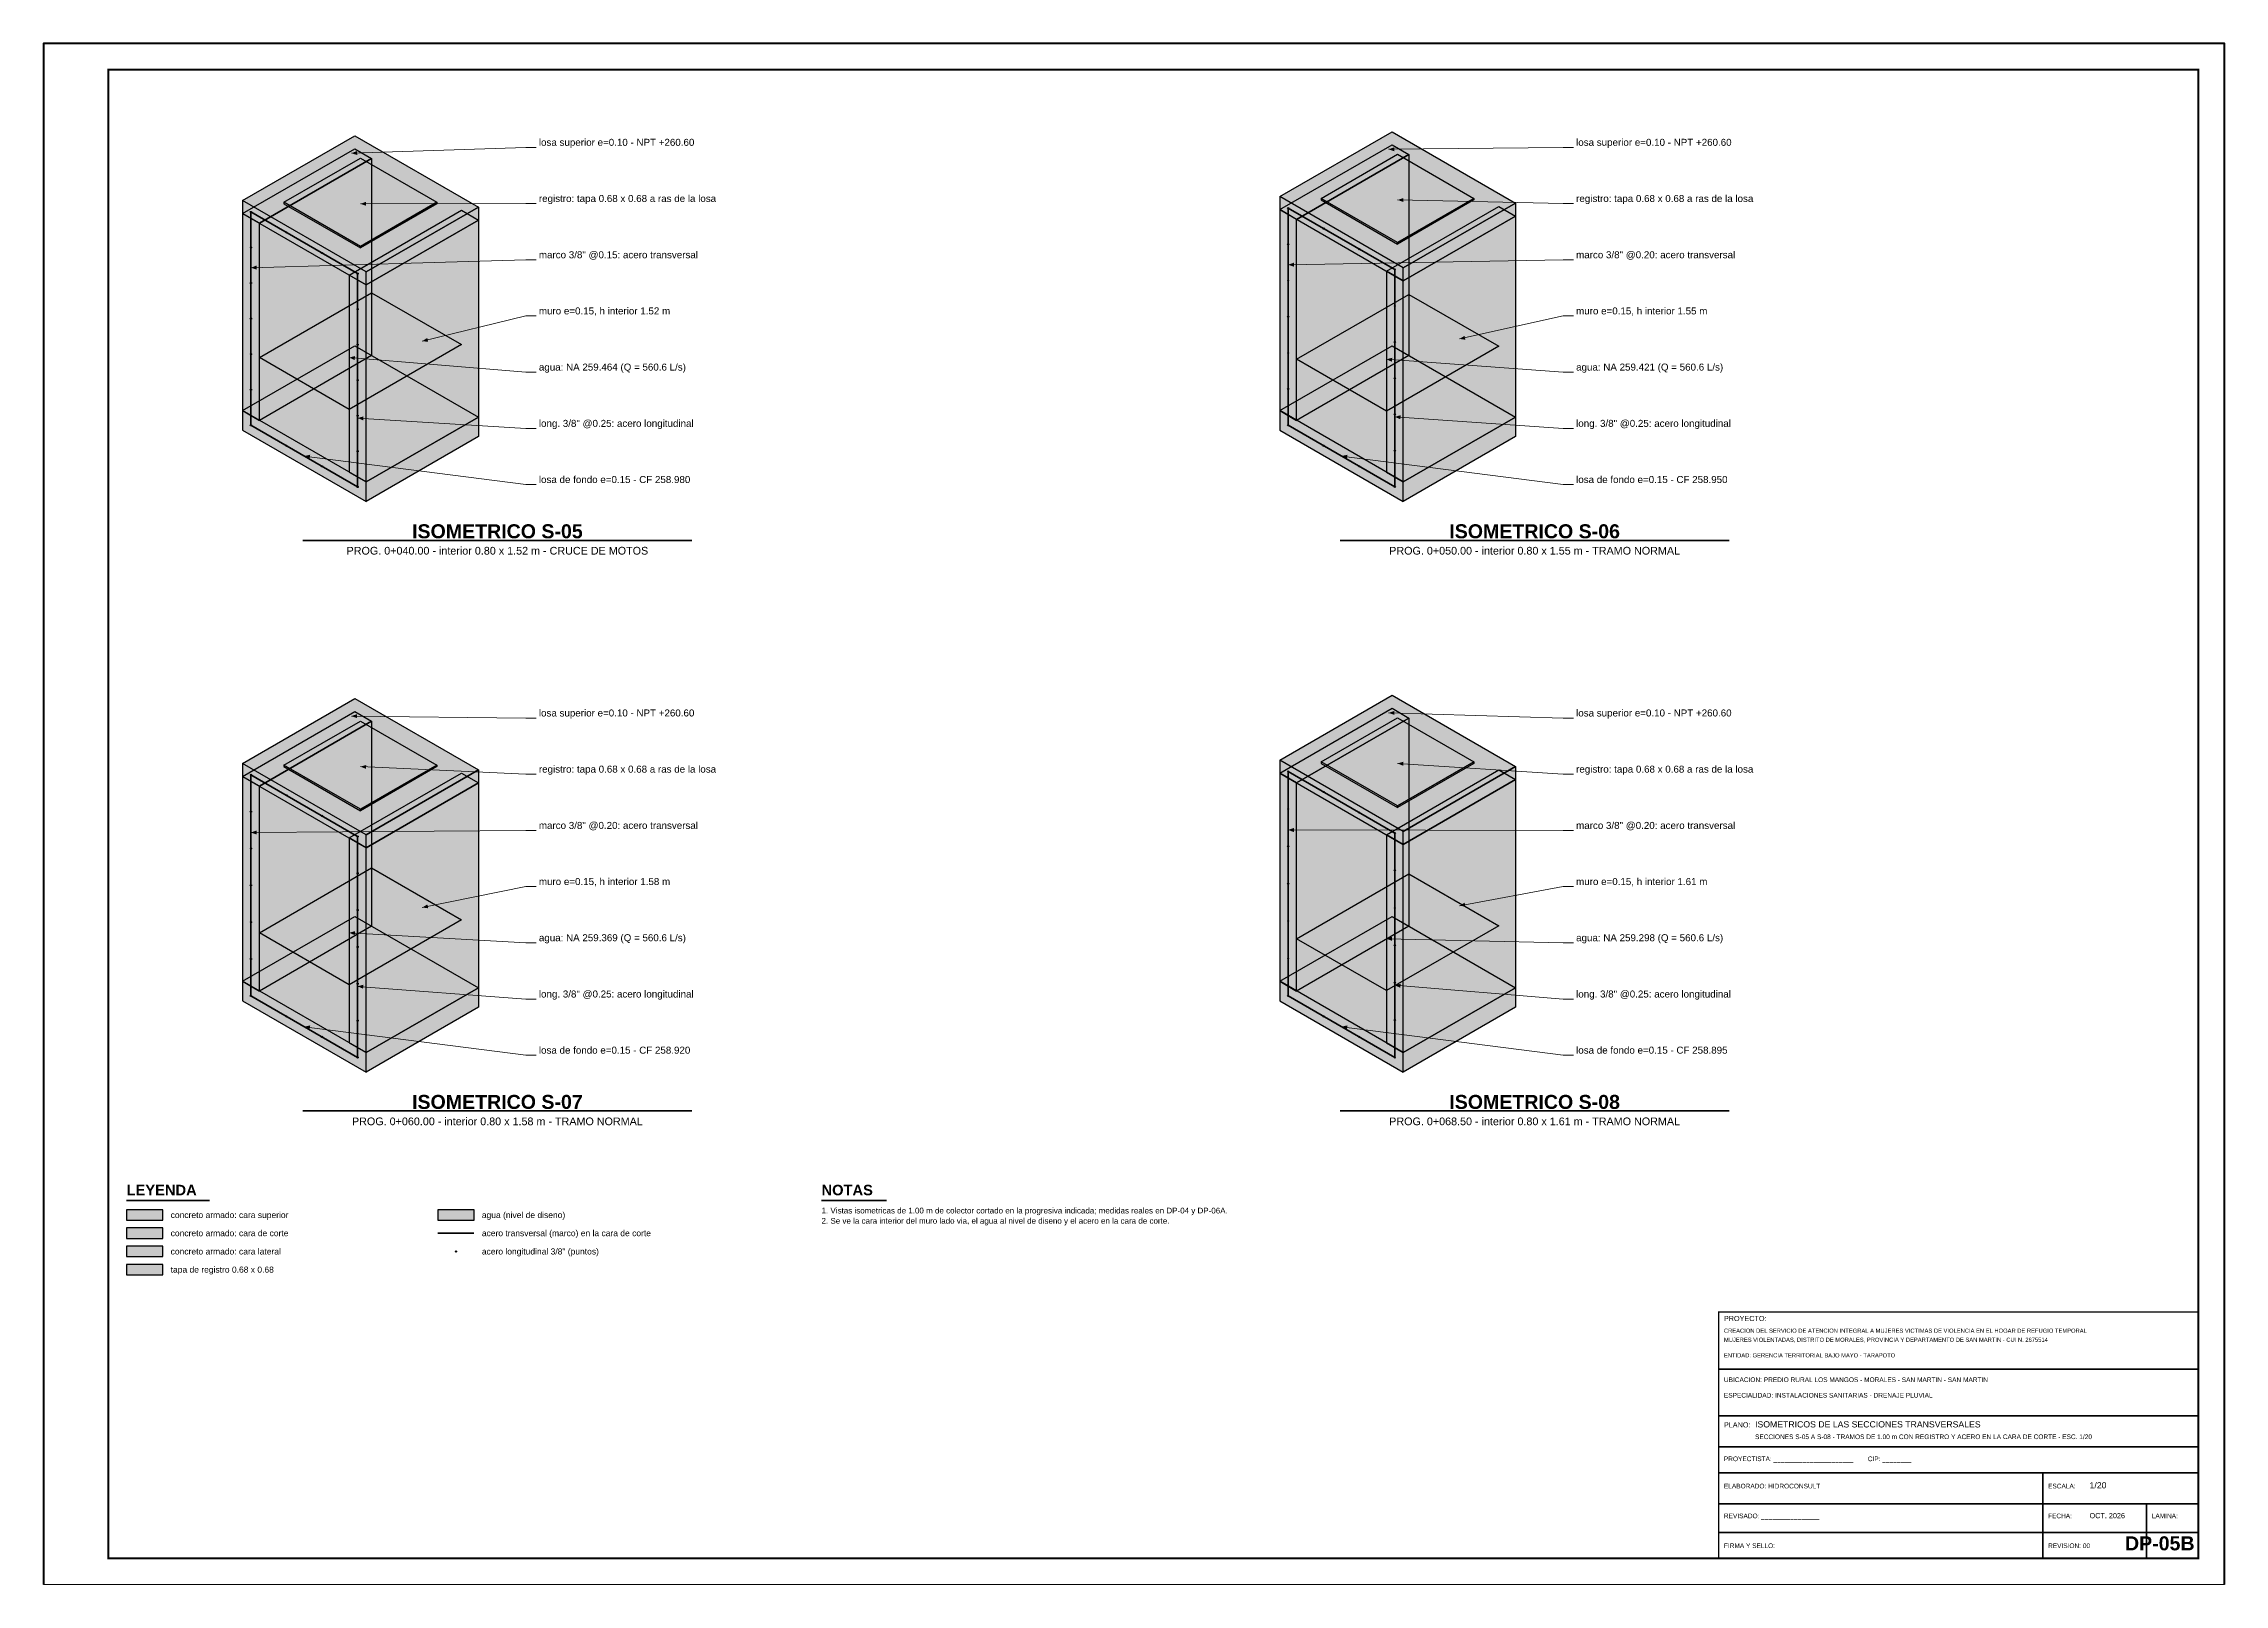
# Paper-space layout 'DP-05B' of a CAD drawing. Header units: metres, sheet in millimetres. Extents: x 0 to 841, y 0 to 594.
# The model-space entities are those that its viewports show. They can reach past a viewport. Long polylines and large blocks are cut down to what shows.
import ezdxf
from ezdxf.enums import TextEntityAlignment as Align

# ---------------------------------------------------------------- set-up
doc = ezdxf.new("R2010")
doc.units = ezdxf.units.M
doc.header["$LTSCALE"] = 0.25
for name, color, linetype, lineweight in [('ACERO', 1, 'CONTINUOUS', 35), ('LLAMADAS', 30, 'CONTINUOUS', 18), ('MARCO', 7, 'CONTINUOUS', 50), ('ROTULO', 7, 'CONTINUOUS', 35), ('TITULOS', 160, 'CONTINUOUS', 35)]:
    doc.layers.add(name, color=color, linetype=linetype, lineweight=lineweight)
for name, color, linetype in [('ACERO-PUNTOS', 5, 'CONTINUOUS'), ('ISO-ARISTAS', 8, 'CONTINUOUS'), ('LEYENDA', 7, 'CONTINUOUS'), ('ROTULO-TEXTO', 7, 'CONTINUOUS'), ('TEXTOS', 7, 'CONTINUOUS'), ('TEXTOS-NOTAS', 7, 'CONTINUOUS')]:
    doc.layers.add(name, color=color, linetype=linetype)
for name, color, linetype, true_color in [('ISO-AGUA', 150, 'CONTINUOUS', 0x82bef0), ('ISO-CONCRETO-LAT1', 253, 'CONTINUOUS', 0xcecece), ('ISO-CONCRETO-LAT2', 252, 'CONTINUOUS', 0xb2b2b2), ('ISO-CONCRETO-SUP', 254, 'CONTINUOUS', 0xe8e8e8), ('ISO-TAPA', 255, 'CONTINUOUS', 0xf8f4e6)]:
    doc.layers.add(name, color=color, linetype=linetype, true_color=true_color)
doc.styles.get("Standard").update_dxf_attribs({"font": 'arial.ttf'})
doc.styles.add('TITULOS', font='arialbd.ttf')

# ---------------------------------------------------------------- blocks, each defined once
blk = doc.blocks.new('ACERO-38')
at = {"layer": 'ACERO-PUNTOS'}
h = blk.add_hatch(color=5, dxfattribs=at)
h.dxf.hatch_style = 1
h.paths.add_polyline_path([(-0.00475, 0, 1), (0.00475, 0, 1)])
at = {"layer": 'ACERO-PUNTOS', "color": 5}
blk.add_circle((0, 0), 0.00475, dxfattribs=at)

msp = doc.modelspace()

# ---------------------------------------------------------------- hatches: boundary and pattern name
at = {"layer": 'ISO-AGUA', "true_color": 0x82bef0}
h = msp.add_hatch(color=7, dxfattribs=at)
h.dxf.hatch_style = 1
h.paths.add_polyline_path([(349144.02, 9281642.598), (349144.3, 9281642.598), (349144.3, 9281642.678), (349144.02, 9281642.678)])
at = {"layer": 'ISO-CONCRETO-LAT1', "true_color": 0xcecece}
h = msp.add_hatch(color=7, dxfattribs=at)
h.dxf.hatch_style = 1
h.paths.add_polyline_path([(349141.62, 9281642.458), (349141.9, 9281642.458), (349141.9, 9281642.538), (349141.62, 9281642.538)])
at = {"layer": 'ISO-CONCRETO-LAT2', "true_color": 0xb2b2b2}
h = msp.add_hatch(color=7, dxfattribs=at)
h.dxf.hatch_style = 1
h.paths.add_polyline_path([(349141.62, 9281642.317), (349141.9, 9281642.317), (349141.9, 9281642.397), (349141.62, 9281642.397)])
at = {"layer": 'ISO-CONCRETO-SUP', "true_color": 0xe8e8e8}
h = msp.add_hatch(color=7, dxfattribs=at)
h.dxf.hatch_style = 1
h.paths.add_polyline_path([(349141.62, 9281642.598), (349141.9, 9281642.598), (349141.9, 9281642.678), (349141.62, 9281642.678)])
at = {"layer": 'ISO-TAPA', "true_color": 0xf8f4e6}
h = msp.add_hatch(color=7, dxfattribs=at)
h.dxf.hatch_style = 1
h.paths.add_polyline_path([(349141.62, 9281642.177), (349141.9, 9281642.177), (349141.9, 9281642.257), (349141.62, 9281642.257)])

# ---------------------------------------------------------------- linework, layer by layer
at = {"layer": 'ACERO'}
for points in [[(349142.579, 9281648.727), (349143.402, 9281648.252), (349143.402, 9281649.897), (349142.579, 9281650.372)], [(349150.579, 9281648.727), (349151.402, 9281648.252), (349151.402, 9281649.928), (349150.579, 9281650.402)], [(349150.579, 9281644.327), (349151.402, 9281643.852), (349151.402, 9281645.583), (349150.579, 9281646.058)], [(349142.579, 9281644.327), (349143.402, 9281643.852), (349143.402, 9281645.557), (349142.579, 9281646.032)]]:
    msp.add_lwpolyline(points, close=True, dxfattribs=at)
at = {"layer": 'ACERO', "const_width": 0.014}
msp.add_lwpolyline([(349144.02, 9281642.498), (349144.3, 9281642.498)], dxfattribs=at)
at = {"layer": 'ISO-AGUA'}
msp.add_lwpolyline([(349144.02, 9281642.598), (349144.3, 9281642.598), (349144.3, 9281642.678), (349144.02, 9281642.678)], close=True, dxfattribs=at)
at = {"layer": 'ISO-AGUA', "true_color": 0x82bef0}
for points in [[(349143.51, 9281649.749), (349144.203, 9281649.349), (349142.644, 9281649.249), (349143.337, 9281648.849)], [(349151.51, 9281649.736), (349152.203, 9281649.336), (349150.644, 9281649.236), (349151.337, 9281648.836)], [(349143.51, 9281645.314), (349144.203, 9281644.914), (349142.644, 9281644.814), (349143.337, 9281644.414)], [(349151.51, 9281645.268), (349152.203, 9281644.868), (349150.644, 9281644.768), (349151.337, 9281644.368)]]:
    msp.add_solid(points, dxfattribs=at)
at = {"layer": 'ISO-ARISTAS'}
for points in [[(349143.38, 9281650.96), (349144.333, 9281650.41), (349143.467, 9281649.91), (349142.514, 9281650.46)], [(349151.38, 9281650.99), (349152.333, 9281650.44), (349151.467, 9281649.94), (349150.514, 9281650.49)], [(349143.38, 9281650.86), (349143.51, 9281650.785), (349142.644, 9281650.285), (349142.514, 9281650.36)], [(349143.51, 9281649.265), (349142.644, 9281648.765), (349142.644, 9281650.285), (349143.51, 9281650.785)], [(349143.51, 9281649.265), (349142.644, 9281648.765), (349142.644, 9281650.285), (349143.51, 9281650.785)], [(349143.423, 9281650.787), (349144.012, 9281650.447), (349143.423, 9281650.107), (349142.834, 9281650.447)], [(349151.38, 9281650.89), (349151.51, 9281650.815), (349150.644, 9281650.315), (349150.514, 9281650.39)], [(349151.51, 9281649.265), (349150.644, 9281648.765), (349150.644, 9281650.315), (349151.51, 9281650.815)], [(349151.51, 9281649.265), (349150.644, 9281648.765), (349150.644, 9281650.315), (349151.51, 9281650.815)], [(349151.423, 9281650.817), (349152.012, 9281650.477), (349151.423, 9281650.137), (349150.834, 9281650.477)], [(349142.514, 9281650.36), (349143.467, 9281649.81), (349143.467, 9281649.91), (349142.514, 9281650.46)], [(349142.834, 9281650.435), (349143.423, 9281650.095), (349143.423, 9281650.107), (349142.834, 9281650.447)], [(349144.012, 9281650.435), (349143.423, 9281650.095), (349143.423, 9281650.107), (349144.012, 9281650.447)], [(349150.514, 9281650.39), (349151.467, 9281649.84), (349151.467, 9281649.94), (349150.514, 9281650.49)], [(349150.834, 9281650.465), (349151.423, 9281650.125), (349151.423, 9281650.137), (349150.834, 9281650.477)], [(349152.203, 9281650.415), (349152.333, 9281650.34), (349151.467, 9281649.84), (349151.337, 9281649.915)], [(349152.012, 9281650.465), (349151.423, 9281650.125), (349151.423, 9281650.137), (349152.012, 9281650.477)], [(349152.333, 9281650.34), (349151.467, 9281649.84), (349151.467, 9281649.94), (349152.333, 9281650.44)], [(349142.514, 9281648.84), (349142.644, 9281648.765), (349142.644, 9281650.285), (349142.514, 9281650.36)], [(349144.203, 9281650.385), (349144.333, 9281650.31), (349143.467, 9281649.81), (349143.337, 9281649.885)], [(349144.333, 9281650.31), (349143.467, 9281649.81), (349143.467, 9281649.91), (349144.333, 9281650.41)], [(349144.333, 9281648.79), (349143.467, 9281648.29), (349143.467, 9281649.81), (349144.333, 9281650.31)], [(349150.514, 9281648.84), (349150.644, 9281648.765), (349150.644, 9281650.315), (349150.514, 9281650.39)], [(349152.333, 9281648.79), (349151.467, 9281648.29), (349151.467, 9281649.84), (349152.333, 9281650.34)], [(349151.337, 9281648.365), (349151.467, 9281648.29), (349151.467, 9281649.84), (349151.337, 9281649.915)], [(349143.51, 9281649.749), (349144.203, 9281649.349), (349143.337, 9281648.849), (349142.644, 9281649.249)], [(349143.337, 9281648.365), (349143.467, 9281648.29), (349143.467, 9281649.81), (349143.337, 9281649.885)], [(349151.51, 9281649.736), (349152.203, 9281649.336), (349151.337, 9281648.836), (349150.644, 9281649.236)], [(349143.38, 9281649.34), (349144.333, 9281648.79), (349143.467, 9281648.29), (349142.514, 9281648.84)], [(349151.38, 9281649.34), (349152.333, 9281648.79), (349151.467, 9281648.29), (349150.514, 9281648.84)], [(349142.514, 9281648.69), (349143.467, 9281648.14), (349143.467, 9281648.29), (349142.514, 9281648.84)], [(349144.333, 9281648.64), (349143.467, 9281648.14), (349143.467, 9281648.29), (349144.333, 9281648.79)], [(349150.514, 9281648.69), (349151.467, 9281648.14), (349151.467, 9281648.29), (349150.514, 9281648.84)], [(349152.333, 9281648.64), (349151.467, 9281648.14), (349151.467, 9281648.29), (349152.333, 9281648.79)], [(349143.38, 9281646.62), (349144.333, 9281646.07), (349143.467, 9281645.57), (349142.514, 9281646.12)], [(349151.38, 9281646.645), (349152.333, 9281646.095), (349151.467, 9281645.595), (349150.514, 9281646.145)], [(349151.38, 9281646.545), (349151.51, 9281646.47), (349150.644, 9281645.97), (349150.514, 9281646.045)], [(349143.38, 9281646.52), (349143.51, 9281646.445), (349142.644, 9281645.945), (349142.514, 9281646.02)], [(349143.51, 9281644.865), (349142.644, 9281644.365), (349142.644, 9281645.945), (349143.51, 9281646.445)], [(349143.51, 9281644.865), (349142.644, 9281644.365), (349142.644, 9281645.945), (349143.51, 9281646.445)], [(349143.423, 9281646.447), (349144.012, 9281646.107), (349143.423, 9281645.767), (349142.834, 9281646.107)], [(349151.51, 9281644.865), (349150.644, 9281644.365), (349150.644, 9281645.97), (349151.51, 9281646.47)], [(349151.51, 9281644.865), (349150.644, 9281644.365), (349150.644, 9281645.97), (349151.51, 9281646.47)], [(349151.423, 9281646.472), (349152.012, 9281646.132), (349151.423, 9281645.792), (349150.834, 9281646.132)], [(349142.514, 9281646.02), (349143.467, 9281645.47), (349143.467, 9281645.57), (349142.514, 9281646.12)], [(349142.834, 9281646.095), (349143.423, 9281645.755), (349143.423, 9281645.767), (349142.834, 9281646.107)], [(349144.203, 9281646.045), (349144.333, 9281645.97), (349143.467, 9281645.47), (349143.337, 9281645.545)], [(349144.012, 9281646.095), (349143.423, 9281645.755), (349143.423, 9281645.767), (349144.012, 9281646.107)], [(349144.333, 9281645.97), (349143.467, 9281645.47), (349143.467, 9281645.57), (349144.333, 9281646.07)], [(349150.514, 9281646.045), (349151.467, 9281645.495), (349151.467, 9281645.595), (349150.514, 9281646.145)], [(349150.514, 9281644.44), (349150.644, 9281644.365), (349150.644, 9281645.97), (349150.514, 9281646.045)], [(349150.834, 9281646.12), (349151.423, 9281645.78), (349151.423, 9281645.792), (349150.834, 9281646.132)], [(349152.203, 9281646.07), (349152.333, 9281645.995), (349151.467, 9281645.495), (349151.337, 9281645.57)], [(349152.012, 9281646.12), (349151.423, 9281645.78), (349151.423, 9281645.792), (349152.012, 9281646.132)], [(349152.333, 9281645.995), (349151.467, 9281645.495), (349151.467, 9281645.595), (349152.333, 9281646.095)], [(349142.514, 9281644.44), (349142.644, 9281644.365), (349142.644, 9281645.945), (349142.514, 9281646.02)], [(349144.333, 9281644.39), (349143.467, 9281643.89), (349143.467, 9281645.47), (349144.333, 9281645.97)], [(349152.333, 9281644.39), (349151.467, 9281643.89), (349151.467, 9281645.495), (349152.333, 9281645.995)], [(349143.337, 9281643.965), (349143.467, 9281643.89), (349143.467, 9281645.47), (349143.337, 9281645.545)], [(349151.337, 9281643.965), (349151.467, 9281643.89), (349151.467, 9281645.495), (349151.337, 9281645.57)], [(349143.51, 9281645.314), (349144.203, 9281644.914), (349143.337, 9281644.414), (349142.644, 9281644.814)], [(349151.51, 9281645.268), (349152.203, 9281644.868), (349151.337, 9281644.368), (349150.644, 9281644.768)], [(349143.38, 9281644.94), (349144.333, 9281644.39), (349143.467, 9281643.89), (349142.514, 9281644.44)], [(349151.38, 9281644.94), (349152.333, 9281644.39), (349151.467, 9281643.89), (349150.514, 9281644.44)], [(349142.514, 9281644.29), (349143.467, 9281643.74), (349143.467, 9281643.89), (349142.514, 9281644.44)], [(349144.333, 9281644.24), (349143.467, 9281643.74), (349143.467, 9281643.89), (349144.333, 9281644.39)], [(349150.514, 9281644.29), (349151.467, 9281643.74), (349151.467, 9281643.89), (349150.514, 9281644.44)], [(349152.333, 9281644.24), (349151.467, 9281643.74), (349151.467, 9281643.89), (349152.333, 9281644.39)]]:
    msp.add_lwpolyline(points, close=True, dxfattribs=at)
at = {"layer": 'ISO-CONCRETO-LAT1'}
msp.add_lwpolyline([(349141.62, 9281642.458), (349141.9, 9281642.458), (349141.9, 9281642.538), (349141.62, 9281642.538)], close=True, dxfattribs=at)
at = {"layer": 'ISO-CONCRETO-LAT1', "true_color": 0xcecece}
for points in [[(349142.514, 9281650.36), (349143.467, 9281649.81), (349142.514, 9281650.46), (349143.467, 9281649.91)], [(349150.514, 9281650.39), (349151.467, 9281649.84), (349150.514, 9281650.49), (349151.467, 9281649.94)], [(349142.514, 9281648.84), (349142.644, 9281648.765), (349142.514, 9281650.36), (349142.644, 9281650.285)], [(349150.514, 9281648.84), (349150.644, 9281648.765), (349150.514, 9281650.39), (349150.644, 9281650.315)], [(349151.337, 9281648.365), (349151.467, 9281648.29), (349151.337, 9281649.915), (349151.467, 9281649.84)], [(349143.337, 9281648.365), (349143.467, 9281648.29), (349143.337, 9281649.885), (349143.467, 9281649.81)], [(349142.514, 9281648.69), (349143.467, 9281648.14), (349142.514, 9281648.84), (349143.467, 9281648.29)], [(349150.514, 9281648.69), (349151.467, 9281648.14), (349150.514, 9281648.84), (349151.467, 9281648.29)], [(349142.514, 9281646.02), (349143.467, 9281645.47), (349142.514, 9281646.12), (349143.467, 9281645.57)], [(349150.514, 9281646.045), (349151.467, 9281645.495), (349150.514, 9281646.145), (349151.467, 9281645.595)], [(349150.514, 9281644.44), (349150.644, 9281644.365), (349150.514, 9281646.045), (349150.644, 9281645.97)], [(349142.514, 9281644.44), (349142.644, 9281644.365), (349142.514, 9281646.02), (349142.644, 9281645.945)], [(349143.337, 9281643.965), (349143.467, 9281643.89), (349143.337, 9281645.545), (349143.467, 9281645.47)], [(349151.337, 9281643.965), (349151.467, 9281643.89), (349151.337, 9281645.57), (349151.467, 9281645.495)], [(349142.514, 9281644.29), (349143.467, 9281643.74), (349142.514, 9281644.44), (349143.467, 9281643.89)], [(349150.514, 9281644.29), (349151.467, 9281643.74), (349150.514, 9281644.44), (349151.467, 9281643.89)]]:
    msp.add_solid(points, dxfattribs=at)
at = {"layer": 'ISO-CONCRETO-LAT2'}
msp.add_lwpolyline([(349141.62, 9281642.317), (349141.9, 9281642.317), (349141.9, 9281642.397), (349141.62, 9281642.397)], close=True, dxfattribs=at)
at = {"layer": 'ISO-CONCRETO-LAT2', "true_color": 0xb2b2b2}
for points in [[(349143.51, 9281649.265), (349142.644, 9281648.765), (349143.51, 9281650.785), (349142.644, 9281650.285)], [(349143.51, 9281649.265), (349142.644, 9281648.765), (349143.51, 9281650.785), (349142.644, 9281650.285)], [(349151.51, 9281649.265), (349150.644, 9281648.765), (349151.51, 9281650.815), (349150.644, 9281650.315)], [(349151.51, 9281649.265), (349150.644, 9281648.765), (349151.51, 9281650.815), (349150.644, 9281650.315)], [(349152.333, 9281650.34), (349151.467, 9281649.84), (349152.333, 9281650.44), (349151.467, 9281649.94)], [(349144.333, 9281650.31), (349143.467, 9281649.81), (349144.333, 9281650.41), (349143.467, 9281649.91)], [(349144.333, 9281648.79), (349143.467, 9281648.29), (349144.333, 9281650.31), (349143.467, 9281649.81)], [(349152.333, 9281648.79), (349151.467, 9281648.29), (349152.333, 9281650.34), (349151.467, 9281649.84)], [(349144.333, 9281648.64), (349143.467, 9281648.14), (349144.333, 9281648.79), (349143.467, 9281648.29)], [(349152.333, 9281648.64), (349151.467, 9281648.14), (349152.333, 9281648.79), (349151.467, 9281648.29)], [(349143.51, 9281644.865), (349142.644, 9281644.365), (349143.51, 9281646.445), (349142.644, 9281645.945)], [(349143.51, 9281644.865), (349142.644, 9281644.365), (349143.51, 9281646.445), (349142.644, 9281645.945)], [(349151.51, 9281644.865), (349150.644, 9281644.365), (349151.51, 9281646.47), (349150.644, 9281645.97)], [(349151.51, 9281644.865), (349150.644, 9281644.365), (349151.51, 9281646.47), (349150.644, 9281645.97)], [(349144.333, 9281645.97), (349143.467, 9281645.47), (349144.333, 9281646.07), (349143.467, 9281645.57)], [(349152.333, 9281645.995), (349151.467, 9281645.495), (349152.333, 9281646.095), (349151.467, 9281645.595)], [(349144.333, 9281644.39), (349143.467, 9281643.89), (349144.333, 9281645.97), (349143.467, 9281645.47)], [(349152.333, 9281644.39), (349151.467, 9281643.89), (349152.333, 9281645.995), (349151.467, 9281645.495)], [(349144.333, 9281644.24), (349143.467, 9281643.74), (349144.333, 9281644.39), (349143.467, 9281643.89)], [(349152.333, 9281644.24), (349151.467, 9281643.74), (349152.333, 9281644.39), (349151.467, 9281643.89)]]:
    msp.add_solid(points, dxfattribs=at)
at = {"layer": 'ISO-CONCRETO-SUP'}
msp.add_lwpolyline([(349141.62, 9281642.598), (349141.9, 9281642.598), (349141.9, 9281642.678), (349141.62, 9281642.678)], close=True, dxfattribs=at)
at = {"layer": 'ISO-CONCRETO-SUP', "true_color": 0xe8e8e8}
for points in [[(349143.38, 9281650.96), (349144.333, 9281650.41), (349142.514, 9281650.46), (349143.467, 9281649.91)], [(349151.38, 9281650.99), (349152.333, 9281650.44), (349150.514, 9281650.49), (349151.467, 9281649.94)], [(349143.38, 9281650.86), (349143.51, 9281650.785), (349142.514, 9281650.36), (349142.644, 9281650.285)], [(349151.38, 9281650.89), (349151.51, 9281650.815), (349150.514, 9281650.39), (349150.644, 9281650.315)], [(349152.203, 9281650.415), (349152.333, 9281650.34), (349151.337, 9281649.915), (349151.467, 9281649.84)], [(349144.203, 9281650.385), (349144.333, 9281650.31), (349143.337, 9281649.885), (349143.467, 9281649.81)], [(349143.38, 9281649.34), (349144.333, 9281648.79), (349142.514, 9281648.84), (349143.467, 9281648.29)], [(349151.38, 9281649.34), (349152.333, 9281648.79), (349150.514, 9281648.84), (349151.467, 9281648.29)], [(349143.38, 9281646.62), (349144.333, 9281646.07), (349142.514, 9281646.12), (349143.467, 9281645.57)], [(349151.38, 9281646.645), (349152.333, 9281646.095), (349150.514, 9281646.145), (349151.467, 9281645.595)], [(349151.38, 9281646.545), (349151.51, 9281646.47), (349150.514, 9281646.045), (349150.644, 9281645.97)], [(349143.38, 9281646.52), (349143.51, 9281646.445), (349142.514, 9281646.02), (349142.644, 9281645.945)], [(349144.203, 9281646.045), (349144.333, 9281645.97), (349143.337, 9281645.545), (349143.467, 9281645.47)], [(349152.203, 9281646.07), (349152.333, 9281645.995), (349151.337, 9281645.57), (349151.467, 9281645.495)], [(349143.38, 9281644.94), (349144.333, 9281644.39), (349142.514, 9281644.44), (349143.467, 9281643.89)], [(349151.38, 9281644.94), (349152.333, 9281644.39), (349150.514, 9281644.44), (349151.467, 9281643.89)]]:
    msp.add_solid(points, dxfattribs=at)
at = {"layer": 'ISO-TAPA'}
msp.add_lwpolyline([(349141.62, 9281642.177), (349141.9, 9281642.177), (349141.9, 9281642.257), (349141.62, 9281642.257)], close=True, dxfattribs=at)
at = {"layer": 'ISO-TAPA', "true_color": 0xf8f4e6}
for points in [[(349143.423, 9281650.787), (349144.012, 9281650.447), (349142.834, 9281650.447), (349143.423, 9281650.107)], [(349151.423, 9281650.817), (349152.012, 9281650.477), (349150.834, 9281650.477), (349151.423, 9281650.137)], [(349142.834, 9281650.435), (349143.423, 9281650.095), (349142.834, 9281650.447), (349143.423, 9281650.107)], [(349144.012, 9281650.435), (349143.423, 9281650.095), (349144.012, 9281650.447), (349143.423, 9281650.107)], [(349150.834, 9281650.465), (349151.423, 9281650.125), (349150.834, 9281650.477), (349151.423, 9281650.137)], [(349152.012, 9281650.465), (349151.423, 9281650.125), (349152.012, 9281650.477), (349151.423, 9281650.137)], [(349143.423, 9281646.447), (349144.012, 9281646.107), (349142.834, 9281646.107), (349143.423, 9281645.767)], [(349151.423, 9281646.472), (349152.012, 9281646.132), (349150.834, 9281646.132), (349151.423, 9281645.792)], [(349142.834, 9281646.095), (349143.423, 9281645.755), (349142.834, 9281646.107), (349143.423, 9281645.767)], [(349144.012, 9281646.095), (349143.423, 9281645.755), (349144.012, 9281646.107), (349143.423, 9281645.767)], [(349150.834, 9281646.12), (349151.423, 9281645.78), (349150.834, 9281646.132), (349151.423, 9281645.792)], [(349152.012, 9281646.12), (349151.423, 9281645.78), (349152.012, 9281646.132), (349151.423, 9281645.792)]]:
    msp.add_solid(points, dxfattribs=at)
at = {"layer": 'LLAMADAS'}
for p, q in [((349144.7, 9281650.87), (349143.354, 9281650.825)), ((349144.78, 9281650.87), (349144.7, 9281650.87)), ((349152.7, 9281650.87), (349151.354, 9281650.855)), ((349152.78, 9281650.87), (349152.7, 9281650.87)), ((349144.7, 9281650.437), (349143.423, 9281650.435)), ((349144.78, 9281650.437), (349144.7, 9281650.437)), ((349152.7, 9281650.437), (349151.423, 9281650.465)), ((349152.78, 9281650.437), (349152.7, 9281650.437)), ((349144.7, 9281650.003), (349142.579, 9281649.942)), ((349144.78, 9281650.003), (349144.7, 9281650.003)), ((349152.7, 9281650.003), (349150.579, 9281649.965)), ((349152.78, 9281650.003), (349152.7, 9281650.003)), ((349144.7, 9281649.57), (349143.9, 9281649.376)), ((349144.78, 9281649.57), (349144.7, 9281649.57)), ((349152.7, 9281649.57), (349151.9, 9281649.393)), ((349152.78, 9281649.57), (349152.7, 9281649.57)), ((349144.7, 9281649.137), (349143.337, 9281649.249)), ((349152.7, 9281649.137), (349151.337, 9281649.236)), ((349144.78, 9281649.137), (349144.7, 9281649.137)), ((349152.78, 9281649.137), (349152.7, 9281649.137)), ((349144.7, 9281648.703), (349143.402, 9281648.783)), ((349152.7, 9281648.703), (349151.402, 9281648.792)), ((349144.78, 9281648.703), (349144.7, 9281648.703)), ((349152.78, 9281648.703), (349152.7, 9281648.703)), ((349144.7, 9281648.27), (349142.99, 9281648.49)), ((349152.7, 9281648.27), (349150.99, 9281648.49)), ((349144.78, 9281648.27), (349144.7, 9281648.27)), ((349152.78, 9281648.27), (349152.7, 9281648.27)), ((349144.7, 9281646.47), (349143.354, 9281646.485)), ((349144.78, 9281646.47), (349144.7, 9281646.47)), ((349152.7, 9281646.47), (349151.354, 9281646.51)), ((349152.78, 9281646.47), (349152.7, 9281646.47)), ((349144.7, 9281646.037), (349143.423, 9281646.095)), ((349152.7, 9281646.037), (349151.423, 9281646.12)), ((349144.78, 9281646.037), (349144.7, 9281646.037)), ((349152.78, 9281646.037), (349152.7, 9281646.037)), ((349144.7, 9281645.603), (349142.579, 9281645.587)), ((349144.78, 9281645.603), (349144.7, 9281645.603)), ((349152.7, 9281645.603), (349150.579, 9281645.607)), ((349152.78, 9281645.603), (349152.7, 9281645.603)), ((349144.7, 9281645.17), (349143.9, 9281645.009)), ((349144.78, 9281645.17), (349144.7, 9281645.17)), ((349152.7, 9281645.17), (349151.9, 9281645.023)), ((349152.78, 9281645.17), (349152.7, 9281645.17)), ((349144.7, 9281644.737), (349143.337, 9281644.814)), ((349144.78, 9281644.737), (349144.7, 9281644.737)), ((349152.7, 9281644.737), (349151.337, 9281644.768)), ((349152.78, 9281644.737), (349152.7, 9281644.737)), ((349144.7, 9281644.303), (349143.402, 9281644.401)), ((349152.7, 9281644.303), (349151.402, 9281644.409)), ((349144.78, 9281644.303), (349144.7, 9281644.303)), ((349152.78, 9281644.303), (349152.7, 9281644.303)), ((349144.7, 9281643.87), (349142.99, 9281644.09)), ((349152.7, 9281643.87), (349150.99, 9281644.09)), ((349144.78, 9281643.87), (349144.7, 9281643.87)), ((349152.78, 9281643.87), (349152.7, 9281643.87))]:
    msp.add_line(p, q, dxfattribs=at)
for points in [[(349143.354, 9281650.825), (349143.399, 9281650.811), (349143.397, 9281650.842)], [(349151.354, 9281650.855), (349151.398, 9281650.84), (349151.398, 9281650.871)], [(349143.423, 9281650.435), (349143.467, 9281650.42), (349143.467, 9281650.45)], [(349151.423, 9281650.465), (349151.467, 9281650.449), (349151.468, 9281650.479)], [(349142.579, 9281649.942), (349142.623, 9281649.928), (349142.622, 9281649.959)], [(349150.579, 9281649.965), (349150.623, 9281649.95), (349150.623, 9281649.981)], [(349151.9, 9281649.393), (349151.946, 9281649.387), (349151.939, 9281649.417)], [(349143.337, 9281649.249), (349143.379, 9281649.23), (349143.382, 9281649.261)], [(349143.9, 9281649.376), (349143.946, 9281649.371), (349143.939, 9281649.401)], [(349151.337, 9281649.236), (349151.379, 9281649.217), (349151.382, 9281649.248)], [(349143.402, 9281648.783), (349143.445, 9281648.765), (349143.447, 9281648.796)], [(349151.402, 9281648.792), (349151.444, 9281648.774), (349151.447, 9281648.805)], [(349142.99, 9281648.49), (349143.032, 9281648.469), (349143.036, 9281648.5)], [(349150.99, 9281648.49), (349151.032, 9281648.469), (349151.036, 9281648.5)], [(349143.354, 9281646.485), (349143.398, 9281646.469), (349143.398, 9281646.5)], [(349151.354, 9281646.51), (349151.398, 9281646.494), (349151.398, 9281646.525)], [(349143.423, 9281646.095), (349143.467, 9281646.078), (349143.468, 9281646.108)], [(349151.423, 9281646.12), (349151.466, 9281646.102), (349151.468, 9281646.133)], [(349142.579, 9281645.587), (349142.623, 9281645.572), (349142.623, 9281645.603)], [(349150.579, 9281645.607), (349150.623, 9281645.591), (349150.623, 9281645.622)], [(349143.9, 9281645.009), (349143.946, 9281645.003), (349143.94, 9281645.033)], [(349151.9, 9281645.023), (349151.946, 9281645.016), (349151.94, 9281645.046)], [(349143.337, 9281644.814), (349143.38, 9281644.796), (349143.382, 9281644.827)], [(349151.337, 9281644.768), (349151.38, 9281644.752), (349151.381, 9281644.783)], [(349143.402, 9281644.401), (349143.444, 9281644.383), (349143.447, 9281644.414)], [(349151.402, 9281644.409), (349151.444, 9281644.39), (349151.447, 9281644.421)], [(349142.99, 9281644.09), (349143.032, 9281644.069), (349143.036, 9281644.1)], [(349150.99, 9281644.09), (349151.032, 9281644.069), (349151.036, 9281644.1)]]:
    msp.add_solid(points, dxfattribs=at)
at = {"layer": 'MARCO'}
msp.add_lwpolyline([(349140.98, 9281639.79), (349157.8, 9281639.79), (349157.8, 9281651.67), (349140.98, 9281651.67)], close=True, dxfattribs=at)
at = {"layer": 'MARCO', "const_width": 0.016}
msp.add_lwpolyline([(349141.48, 9281639.99), (349157.6, 9281639.99), (349157.6, 9281651.47), (349141.48, 9281651.47)], close=True, dxfattribs=at)
at = {"layer": 'ROTULO'}
for p, q in [((349153.9, 9281641.45), (349157.6, 9281641.45)), ((349153.9, 9281641.09), (349157.6, 9281641.09)), ((349153.9, 9281640.85), (349157.6, 9281640.85)), ((349153.9, 9281640.65), (349157.6, 9281640.65)), ((349156.4, 9281640.65), (349156.4, 9281639.99)), ((349153.9, 9281640.41), (349157.6, 9281640.41)), ((349157.2, 9281640.41), (349157.2, 9281639.99)), ((349153.9, 9281640.19), (349157.6, 9281640.19))]:
    msp.add_line(p, q, dxfattribs=at)
at = {"layer": 'ROTULO', "const_width": 0.01}
msp.add_lwpolyline([(349153.9, 9281639.99), (349157.6, 9281639.99), (349157.6, 9281641.89), (349153.9, 9281641.89)], close=True, dxfattribs=at)
at = {"layer": 'TITULOS'}
for p, q in [((349142.98, 9281647.84), (349145.98, 9281647.84)), ((349150.98, 9281647.84), (349153.98, 9281647.84)), ((349142.98, 9281643.44), (349145.98, 9281643.44)), ((349150.98, 9281643.44), (349153.98, 9281643.44)), ((349141.62, 9281642.75), (349142.26, 9281642.75)), ((349146.98, 9281642.75), (349147.48, 9281642.75))]:
    msp.add_line(p, q, dxfattribs=at)

# ---------------------------------------------------------------- block references
for p in [(349142.579, 9281650.372), (349142.579, 9281650.372), (349150.579, 9281650.402), (349150.579, 9281650.402), (349150.853, 9281650.244), (349142.579, 9281650.098), (349142.853, 9281650.214), (349150.579, 9281650.123), (349151.127, 9281650.086), (349143.127, 9281650.056), (349151.402, 9281649.928), (349151.402, 9281649.928), (349142.579, 9281649.824), (349143.402, 9281649.897), (349143.402, 9281649.897), (349150.579, 9281649.844), (349143.402, 9281649.623), (349151.402, 9281649.648), (349142.579, 9281649.55), (349150.579, 9281649.565), (349142.579, 9281649.276), (349143.402, 9281649.349), (349150.579, 9281649.286), (349151.402, 9281649.369), (349143.402, 9281649.075), (349151.402, 9281649.09), (349142.579, 9281649.002), (349150.579, 9281649.007), (349142.579, 9281648.727), (349142.579, 9281648.727), (349143.402, 9281648.801), (349150.579, 9281648.727), (349150.579, 9281648.727), (349151.402, 9281648.811), (349142.853, 9281648.569), (349150.853, 9281648.569), (349143.127, 9281648.411), (349143.402, 9281648.527), (349151.127, 9281648.411), (349151.402, 9281648.532), (349143.402, 9281648.252), (349143.402, 9281648.252), (349151.402, 9281648.252), (349151.402, 9281648.252), (349150.579, 9281646.058), (349150.579, 9281646.058), (349142.579, 9281646.032), (349142.579, 9281646.032), (349142.853, 9281645.874), (349150.853, 9281645.9), (349142.579, 9281645.748), (349143.127, 9281645.716), (349150.579, 9281645.77), (349151.127, 9281645.741), (349143.402, 9281645.557), (349143.402, 9281645.557), (349151.402, 9281645.583), (349151.402, 9281645.583), (349142.579, 9281645.464), (349150.579, 9281645.481), (349143.402, 9281645.273), (349151.402, 9281645.295), (349142.579, 9281645.18), (349150.579, 9281645.193), (349142.579, 9281644.896), (349143.402, 9281644.989), (349150.579, 9281644.904), (349151.402, 9281645.006), (349143.402, 9281644.705), (349151.402, 9281644.718), (349142.579, 9281644.612), (349150.579, 9281644.616), (349143.402, 9281644.421), (349151.402, 9281644.429), (349142.579, 9281644.327), (349142.579, 9281644.327), (349150.579, 9281644.327), (349150.579, 9281644.327), (349142.853, 9281644.169), (349143.402, 9281644.137), (349150.853, 9281644.169), (349151.402, 9281644.141), (349143.127, 9281644.011), (349143.402, 9281643.852), (349143.402, 9281643.852), (349151.127, 9281644.011), (349151.402, 9281643.852), (349151.402, 9281643.852)]:
    msp.add_blockref('ACERO-38', p)
at = {"layer": 'ACERO-PUNTOS'}
msp.add_blockref('ACERO-38', (349144.16, 9281642.357), dxfattribs=at)

# ---------------------------------------------------------------- texts
at = {"layer": 'LEYENDA'}
for s, p in [('concreto armado: cara superior', (349141.96, 9281642.638)), ('concreto armado: cara de corte', (349141.96, 9281642.498)), ('agua (nivel de diseno)', (349144.36, 9281642.638)), ('acero transversal (marco) en la cara de corte', (349144.36, 9281642.498)), ('concreto armado: cara lateral', (349141.96, 9281642.357)), ('acero longitudinal 3/8" (puntos)', (349144.36, 9281642.357)), ('tapa de registro 0.68 x 0.68', (349141.96, 9281642.217))]:
    msp.add_text(s, height=0.0468, dxfattribs=at).set_placement(p, align=Align.MIDDLE_LEFT)
at = {"layer": 'ROTULO-TEXTO'}
for s, height, p in [('PROYECTO:', 0.04, (349153.94, 9281641.82)), ('CREACION DEL SERVICIO DE ATENCION INTEGRAL A MUJERES VICTIMAS DE VIOLENCIA EN EL HOGAR DE REFUGIO TEMPORAL', 0.032, (349153.94, 9281641.73)), ('MUJERES VIOLENTADAS, DISTRITO DE MORALES, PROVINCIA Y DEPARTAMENTO DE SAN MARTIN - CUI N. 2675514', 0.032, (349153.94, 9281641.66)), ('ENTIDAD: GERENCIA TERRITORIAL BAJO MAYO - TARAPOTO', 0.032, (349153.94, 9281641.54)), ('UBICACION: PREDIO RURAL LOS MANGOS - MORALES - SAN MARTIN - SAN MARTIN', 0.036, (349153.94, 9281641.35)), ('ESPECIALIDAD: INSTALACIONES SANITARIAS - DRENAJE PLUVIAL', 0.036, (349153.94, 9281641.23)), ('PLANO:', 0.04, (349153.94, 9281641)), ('ISOMETRICOS DE LAS SECCIONES TRANSVERSALES', 0.048, (349154.18, 9281641)), ('SECCIONES S-05 A S-08 - TRAMOS DE 1.00 m CON REGISTRO Y ACERO EN LA CARA DE CORTE - ESC. 1/20', 0.036, (349154.18, 9281640.91)), ('PROYECTISTA: ______________________        CIP: ________', 0.036, (349153.94, 9281640.74)), ('ELABORADO: HIDROCONSULT', 0.036, (349153.94, 9281640.53)), ('ESCALA:', 0.036, (349156.44, 9281640.53)), ('1/20', 0.048, (349156.76, 9281640.53)), ('REVISADO: ________________', 0.036, (349153.94, 9281640.3)), ('FECHA:', 0.036, (349156.44, 9281640.3)), ('OCT. 2026', 0.04, (349156.76, 9281640.3)), ('LAMINA:', 0.036, (349157.24, 9281640.3)), ('FIRMA Y SELLO:', 0.036, (349153.94, 9281640.07)), ('REVISION: 00', 0.036, (349156.44, 9281640.07))]:
    msp.add_text(s, height=height, dxfattribs=at).set_placement(p)
at = {"layer": 'TEXTOS'}
for s, p in [('losa superior e=0.10 - NPT +260.60', (349144.8, 9281650.882)), ('losa superior e=0.10 - NPT +260.60', (349152.8, 9281650.882)), ('registro: tapa 0.68 x 0.68 a ras de la losa', (349144.8, 9281650.449)), ('registro: tapa 0.68 x 0.68 a ras de la losa', (349152.8, 9281650.449)), ('marco 3/8" @0.15: acero transversal', (349144.8, 9281650.015)), ('marco 3/8" @0.20: acero transversal', (349152.8, 9281650.015)), ('muro e=0.15, h interior 1.52 m', (349144.8, 9281649.582)), ('muro e=0.15, h interior 1.55 m', (349152.8, 9281649.582)), ('agua: NA 259.464 (Q = 560.6 L/s)', (349144.8, 9281649.149)), ('agua: NA 259.421 (Q = 560.6 L/s)', (349152.8, 9281649.149)), ('long. 3/8" @0.25: acero longitudinal', (349144.8, 9281648.715)), ('long. 3/8" @0.25: acero longitudinal', (349152.8, 9281648.715)), ('losa de fondo e=0.15 - CF 258.980', (349144.8, 9281648.282)), ('losa de fondo e=0.15 - CF 258.950', (349152.8, 9281648.282)), ('losa superior e=0.10 - NPT +260.60', (349144.8, 9281646.482)), ('losa superior e=0.10 - NPT +260.60', (349152.8, 9281646.482)), ('registro: tapa 0.68 x 0.68 a ras de la losa', (349144.8, 9281646.049)), ('registro: tapa 0.68 x 0.68 a ras de la losa', (349152.8, 9281646.049)), ('marco 3/8" @0.20: acero transversal', (349144.8, 9281645.615)), ('marco 3/8" @0.20: acero transversal', (349152.8, 9281645.615)), ('muro e=0.15, h interior 1.58 m', (349144.8, 9281645.182)), ('muro e=0.15, h interior 1.61 m', (349152.8, 9281645.182)), ('agua: NA 259.369 (Q = 560.6 L/s)', (349144.8, 9281644.749)), ('agua: NA 259.298 (Q = 560.6 L/s)', (349152.8, 9281644.749)), ('long. 3/8" @0.25: acero longitudinal', (349144.8, 9281644.315)), ('long. 3/8" @0.25: acero longitudinal', (349152.8, 9281644.315)), ('losa de fondo e=0.15 - CF 258.920', (349144.8, 9281643.882)), ('losa de fondo e=0.15 - CF 258.895', (349152.8, 9281643.882))]:
    msp.add_text(s, height=0.054, dxfattribs=at).set_placement(p)
for s, p in [('PROG. 0+040.00 - interior 0.80 x 1.52 m - CRUCE DE MOTOS', (349144.48, 9281647.76)), ('PROG. 0+050.00 - interior 0.80 x 1.55 m - TRAMO NORMAL', (349152.48, 9281647.76)), ('PROG. 0+060.00 - interior 0.80 x 1.58 m - TRAMO NORMAL', (349144.48, 9281643.36)), ('PROG. 0+068.50 - interior 0.80 x 1.61 m - TRAMO NORMAL', (349152.48, 9281643.36))]:
    msp.add_text(s, height=0.0594, dxfattribs=at).set_placement(p, align=Align.MIDDLE_CENTER)
at = {"layer": 'TEXTOS-NOTAS'}
for s, p in [('1. Vistas isometricas de 1.00 m de colector cortado en la progresiva indicada; medidas reales en DP-04 y DP-06A.', (349146.98, 9281642.65)), ('2. Se ve la cara interior del muro lado via, el agua al nivel de diseno y el acero en la cara de corte.', (349146.98, 9281642.571))]:
    msp.add_text(s, height=0.0442, dxfattribs=at).set_placement(p)
at = {"layer": 'TITULOS', "style": 'TITULOS'}
for s, p in [('ISOMETRICO S-05', (349144.48, 9281647.91)), ('ISOMETRICO S-06', (349152.48, 9281647.91)), ('ISOMETRICO S-07', (349144.48, 9281643.51)), ('ISOMETRICO S-08', (349152.48, 9281643.51))]:
    msp.add_text(s, height=0.108, dxfattribs=at).set_placement(p, align=Align.MIDDLE_CENTER)
for s, p in [('LEYENDA', (349141.62, 9281642.79)), ('NOTAS', (349146.98, 9281642.79))]:
    msp.add_text(s, height=0.081, dxfattribs=at).set_placement(p)
msp.add_text('DP-05B', height=0.108, dxfattribs=at).set_placement((349157.57, 9281640.02), align=Align.BOTTOM_RIGHT)

psp = doc.layouts.new('DP-05B')

# ---------------------------------------------------------------- viewports
at = {"layer": 'MARCO'}
psp.add_viewport(center=(420.5, 297), size=(841, 594), view_center_point=(349149.39, 9281645.73), view_height=11.88, dxfattribs=at)

doc.saveas('drawing.dxf')
